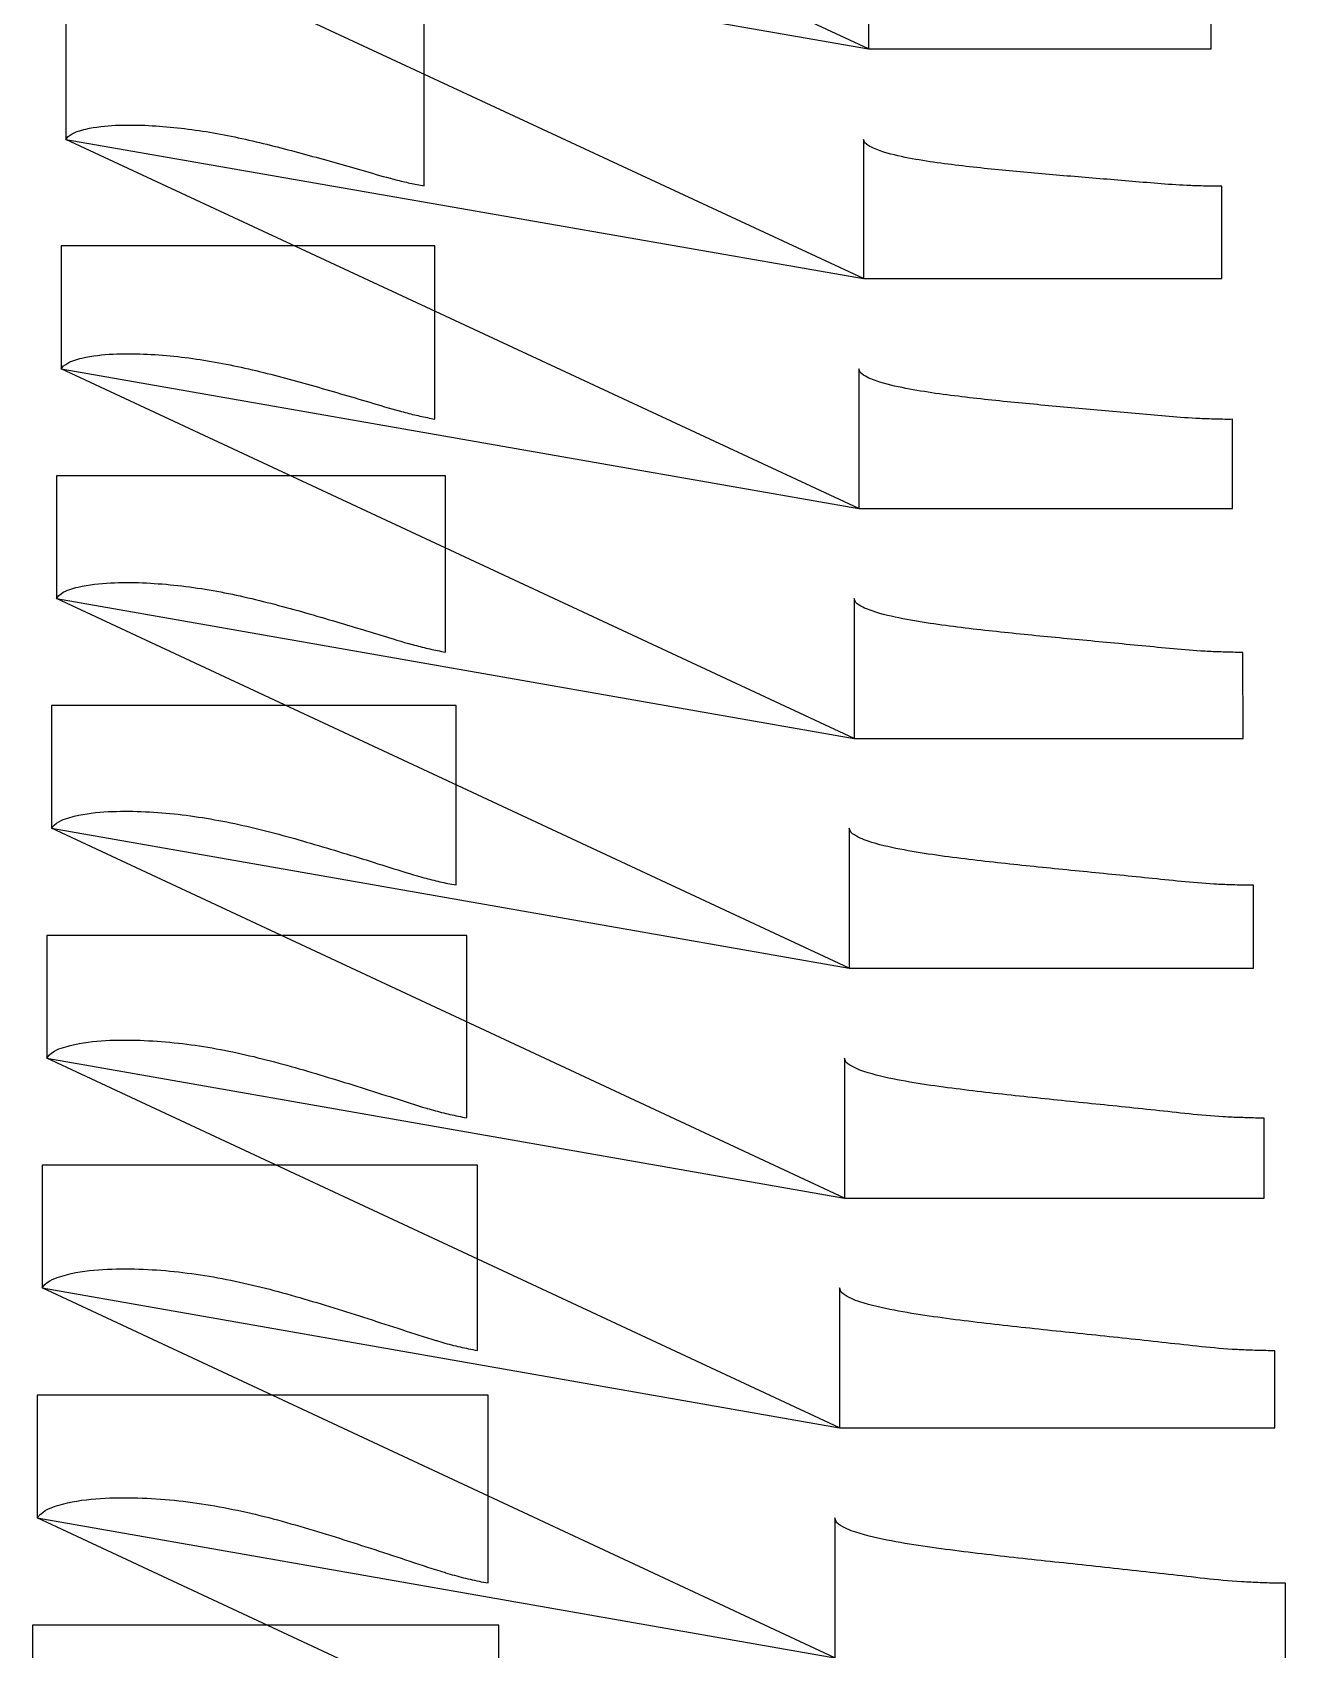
# Model space of a CAD drawing. Header units: inches. Extents: x -261 to 1806, y 150 to 10000.
# Drawn here: x -217 to 1691, y 2612 to 5075 of the extents above; entities that cross this region are included whole.
import ezdxf

# ---------------------------------------------------------------- set-up
doc = ezdxf.new("R2010")
doc.units = ezdxf.units.IN
doc.header["$MEASUREMENT"] = 0

msp = doc.modelspace()

# ---------------------------------------------------------------- linework, layer by layer
for points in [[(1055.713382, 5261.347008), (1055.713382, 5050), (-151.072131, 5610.523098)], [(-165.517379, 5100), (-165.517379, 4912.043695), (1048.482621, 4700), (1593.708914, 4700), (1593.65119, 4840.75584), (1590.85997, 4840.721947), (1588.070983, 4840.70413), (1585.283535, 4840.697395), (1582.497571, 4840.701338), (1579.71323, 4840.716957), (1576.93065, 4840.745255), (1574.14997, 4840.78723), (1571.372296, 4840.850841), (1568.597151, 4840.932651), (1565.821479, 4841.010668), (1563.045494, 4841.086434), (1560.26967, 4841.163355), (1557.494226, 4841.243016), (1554.719373, 4841.32693), (1551.945371, 4841.41697), (1549.172425, 4841.514609), (1546.400732, 4841.621267), (1543.630495, 4841.738403), (1540.861917, 4841.867477), (1540.308418, 4841.894853), (1534.776049, 4842.187458), (1529.245444, 4842.492768), (1523.716736, 4842.811722), (1518.190348, 4843.147382), (1512.666745, 4843.503081), (1507.146374, 4843.882047), (1501.629718, 4844.287749), (1496.117381, 4844.724539), (1490.609947, 4845.196613), (1485.102247, 4845.666783), (1479.593913, 4846.132379), (1474.085455, 4846.597092), (1468.577047, 4847.062153), (1463.068579, 4847.526791), (1457.559907, 4847.989956), (1452.050969, 4848.451211), (1446.541835, 4848.911056), (1441.032728, 4849.37109), (1435.523536, 4849.830519), (1430.014208, 4850.288965), (1424.50479, 4850.746761), (1418.995323, 4851.204205), (1413.48575, 4851.660887), (1407.976027, 4852.116491), (1402.466425, 4852.572968), (1396.956763, 4853.029004), (1391.447148, 4853.485389), (1385.937616, 4853.942362), (1380.428376, 4854.40144), (1374.9191, 4854.860267), (1369.410036, 4855.320607), (1363.901144, 4855.782197), (1358.392415, 4856.24495), (1352.883988, 4856.709883), (1347.375746, 4857.176146), (1341.868009, 4857.64604), (1336.36063, 4858.118514), (1330.85348, 4858.592638), (1325.346588, 4859.068614), (1319.840112, 4859.54759), (1314.334181, 4860.030485), (1308.828726, 4860.516808), (1303.323874, 4861.007468), (1297.81999, 4861.5051), (1292.316555, 4862.005959), (1286.813674, 4862.510806), (1281.311452, 4863.020402), (1275.80989, 4863.534743), (1270.309134, 4864.054881), (1264.809343, 4864.581969), (1259.310308, 4865.114501), (1253.812133, 4865.653223), (1248.315187, 4866.200785), (1242.819374, 4866.756504), (1237.324873, 4867.321667), (1231.831475, 4867.894772), (1226.339214, 4868.476057), (1220.848235, 4869.066572), (1215.358219, 4869.664011), (1209.870304, 4870.276578), (1204.385213, 4870.909467), (1198.901342, 4871.551144), (1193.418029, 4872.196828), (1187.937164, 4872.860137), (1182.45906, 4873.543317), (1176.983318, 4874.243499), (1171.510206, 4874.96261), (1166.039775, 4875.701014), (1160.572061, 4876.45898), (1155.108647, 4877.24789), (1149.649296, 4878.066046), (1144.193159, 4878.907332), (1138.740937, 4879.776799), (1133.291645, 4880.667352), (1127.848007, 4881.598596), (1122.412259, 4882.586638), (1116.982071, 4883.614692), (1111.558425, 4884.689831), (1106.143961, 4885.831062), (1100.737023, 4887.026455), (1095.340796, 4888.298947), (1089.956896, 4889.66016), (1084.587631, 4891.126701), (1079.241248, 4892.757942), (1073.915331, 4894.536488), (1071.25671, 4895.456981), (1068.604616, 4896.424448), (1065.964109, 4897.475315), (1063.341468, 4898.654769), (1060.733949, 4899.943069), (1058.143702, 4901.355682), (1055.572949, 4902.908601), (1053.033279, 4904.685234), (1050.553561, 4906.89338), (1048.482621, 4912.043695), (1048.482621, 4700), (-158.286618, 5261.347008)], [(-158.286618, 5261.347008), (1055.713382, 5050), (1577.576003, 5050), (1577.521945, 5195.853425)], [(1690.867567, 2600), (1690.796216, 2713.633522), (1687.275393, 2713.643267), (1683.757317, 2713.670564), (1680.240659, 2713.706925), (1676.725382, 2713.752108), (1673.211842, 2713.808394), (1669.700397, 2713.878068), (1666.191404, 2713.963412), (1662.685957, 2714.071421), (1659.183718, 2714.199929), (1655.681111, 2714.32608), (1652.178282, 2714.450815), (1648.675852, 2714.578102), (1645.174249, 2714.710675), (1641.673894, 2714.851222), (1638.175245, 2715.00267), (1634.678718, 2715.167681), (1631.184724, 2715.348876), (1627.693677, 2715.548906), (1624.205991, 2715.770421), (1623.508894, 2715.817535), (1616.543284, 2716.322937), (1609.581068, 2716.850029), (1602.622508, 2717.40049), (1595.6685, 2717.980035), (1588.719965, 2718.594558), (1581.777815, 2719.249886), (1574.842987, 2719.952006), (1567.916547, 2720.707731), (1560.999529, 2721.523665), (1554.081736, 2722.334654), (1547.162374, 2723.135608), (1540.242469, 2723.933092), (1533.322308, 2724.728945), (1526.401693, 2725.521893), (1519.48044, 2726.310768), (1512.558424, 2727.094766), (1505.635763, 2727.874636), (1498.712739, 2728.652196), (1491.789246, 2729.426749), (1484.865233, 2730.197983), (1477.940772, 2730.966359), (1471.015889, 2731.732032), (1464.090512, 2732.494551), (1457.164587, 2733.253564), (1450.238253, 2734.009968), (1443.311432, 2734.763254), (1436.384321, 2735.514693), (1429.456947, 2736.264447), (1422.529443, 2737.013371), (1415.601611, 2737.7602), (1408.673651, 2738.506207), (1401.745507, 2739.251044), (1394.817204, 2739.994865), (1387.888869, 2740.738478), (1380.960384, 2741.48113), (1374.032018, 2742.224548), (1367.103689, 2742.9682), (1360.175275, 2743.711313), (1353.246809, 2744.454089), (1346.318437, 2745.197464), (1339.390194, 2745.941669), (1332.462078, 2746.686678), (1325.534329, 2747.434041), (1318.607317, 2748.186108), (1311.680579, 2748.939929), (1304.754168, 2749.695837), (1297.828129, 2750.454127), (1290.902444, 2751.214671), (1283.97731, 2751.978745), (1277.052935, 2752.747667), (1270.129062, 2753.519794), (1263.205895, 2754.296437), (1256.283926, 2755.080731), (1249.363132, 2755.872537), (1242.443553, 2756.672105), (1235.524963, 2757.477996), (1228.60724, 2758.289426), (1221.690629, 2759.107964), (1214.775256, 2759.934416), (1207.86213, 2760.775225), (1200.951655, 2761.632977), (1194.042656, 2762.500155), (1187.134513, 2763.372808), (1180.228741, 2764.260619), (1173.326, 2765.167793), (1166.425906, 2766.091881), (1159.528695, 2767.034397), (1152.634837, 2767.998342), (1145.743959, 2768.981329), (1138.857764, 2769.994242), (1131.976582, 2771.039196), (1125.09907, 2772.1076), (1118.22688, 2773.210017), (1111.358252, 2774.335191), (1104.496051, 2775.501445), (1097.644213, 2776.73392), (1090.799039, 2778.008983), (1083.960826, 2779.328535), (1077.135566, 2780.730861), (1070.319296, 2782.190638), (1063.516037, 2783.733564), (1056.728431, 2785.376526), (1049.961867, 2787.153958), (1043.224943, 2789.120804), (1036.51504, 2791.260336), (1033.16342, 2792.351391), (1029.820999, 2793.501229), (1026.497732, 2794.773482), (1023.201572, 2796.218956), (1019.925142, 2797.790523), (1016.673219, 2799.518706), (1013.446131, 2801.405598), (1010.258018, 2803.541561), (1007.155881, 2806.226966), (1004.6893, 2812.973966), (1004.6893, 2600), (-201.961355, 3163.245226), (-197.760454, 3168.397022), (-193.891746, 3171.411111), (-190.083239, 3174.037799), (-186.370087, 3176.050867), (-182.723562, 3177.635179), (-179.110327, 3179.00527), (-175.525723, 3180.191115), (-171.950844, 3181.314377), (-168.378767, 3182.419612), (-164.819118, 3183.444864), (-157.752944, 3185.15352), (-150.732628, 3186.567069), (-143.749004, 3187.744505), (-136.790755, 3188.758644), (-129.855637, 3189.623935), (-122.944164, 3190.337068), (-116.052122, 3190.925164), (-109.178292, 3191.396056), (-102.321159, 3191.759507), (-95.478676, 3192.028681), (-88.649783, 3192.210399), (-81.834626, 3192.303724), (-75.031042, 3192.322584), (-68.23805, 3192.273276), (-61.456203, 3192.152247), (-54.684071, 3191.968705), (-47.922999, 3191.713986), (-41.172249, 3191.392851), (-34.429834, 3191.018071), (-27.697155, 3190.580642), (-20.972917, 3190.088896), (-14.256668, 3189.54574), (-7.550896, 3188.935158), (-0.851911, 3188.280907), (5.840123, 3187.581922), (12.520314, 3186.806723), (19.193559, 3185.986833), (25.860574, 3185.126844), (32.514179, 3184.180565), (39.157866, 3183.170465), (45.798052, 3182.137831), (52.433104, 3181.07216), (59.059138, 3179.948457), (65.674328, 3178.754968), (72.283771, 3177.524502), (78.888757, 3176.265351), (85.482715, 3174.935241), (92.069269, 3173.557478), (98.651733, 3172.153399), (105.226298, 3170.698482), (111.793974, 3169.199243), (118.357024, 3167.670226), (124.913319, 3166.097748), (131.462965, 3164.482478), (138.007674, 3162.83544), (144.547169, 3161.154845), (151.080569, 3159.43503), (157.609421, 3157.685949), (164.134449, 3155.912263), (170.654325, 3154.105422), (177.169933, 3152.27111), (183.682565, 3150.417651), (190.191274, 3148.538947), (196.69662, 3146.638601), (203.199507, 3144.722436), (209.699612, 3142.788362), (216.197122, 3140.837595), (222.692381, 3138.872337), (229.185594, 3136.893912), (235.676608, 3134.901344), (242.165969, 3132.898129), (248.653692, 3130.88438), (255.139809, 3128.860291), (261.624526, 3126.827196), (268.107898, 3124.78545), (274.589836, 3122.734472), (281.0706, 3120.675935), (287.550287, 3118.61047), (294.0287, 3116.536811), (300.506019, 3114.45611), (306.982189, 3112.368012), (313.457238, 3110.272699), (319.931475, 3108.172169), (326.404959, 3106.066788), (332.877634, 3103.9562), (339.349152, 3101.838168), (345.819154, 3099.710375), (352.292426, 3097.603631), (358.76355, 3095.483066), (365.23352, 3093.355069), (371.705085, 3091.237344), (378.180971, 3089.147418), (384.663912, 3087.102895), (391.156613, 3085.121179), (397.661569, 3083.218319), (398.312509, 3083.030897), (401.566998, 3082.092408), (404.821621, 3081.154788), (408.077051, 3080.222356), (411.333958, 3079.299429), (414.593008, 3078.390293), (417.854874, 3077.499276), (421.120274, 3076.631005), (424.389886, 3075.789836), (427.664395, 3074.980182), (430.944539, 3074.206788), (434.230272, 3073.46936), (437.516994, 3072.738301), (440.804587, 3072.012839), (444.094082, 3071.299623), (447.386411, 3070.604645), (450.682506, 3069.933897), (453.983298, 3069.293374), (457.289354, 3068.68673), (460.599469, 3068.1062), (460.599469, 3350), (-201.961355, 3350), (-201.961355, 3163.245226), (1012.038645, 2950), (1674.599469, 2950), (1674.529379, 3067.655165), (1671.130155, 3067.66226), (1667.733631, 3067.686734), (1664.338589, 3067.720745), (1660.944986, 3067.764017), (1657.553139, 3067.818588), (1654.163365, 3067.886498), (1650.775981, 3067.969787), (1647.392111, 3068.075694), (1644.011378, 3068.201782), (1640.630231, 3068.325206), (1637.248835, 3068.447034), (1633.867795, 3068.571149), (1630.487503, 3068.700074), (1627.108341, 3068.836275), (1623.730735, 3068.98249), (1620.355064, 3069.141156), (1616.981701, 3069.314673), (1613.611023, 3069.505467), (1610.243407, 3069.715967), (1609.570285, 3069.760646), (1602.843936, 3070.238814), (1596.1207, 3070.737008), (1589.400816, 3071.25677), (1582.685093, 3071.803319), (1575.974376, 3072.382071), (1569.269493, 3072.998371), (1562.571302, 3073.657737), (1555.880793, 3074.366534), (1549.198923, 3075.130923), (1542.516375, 3075.89095), (1535.832427, 3076.641974), (1529.148019, 3077.390027), (1522.463417, 3078.136838), (1515.778438, 3078.881226), (1509.092904, 3079.622038), (1502.4067, 3080.358539), (1495.719935, 3081.091432), (1489.032888, 3081.822505), (1482.345445, 3082.551035), (1475.657556, 3083.276696), (1468.96929, 3083.999925), (1462.280674, 3084.720907), (1455.591641, 3085.439198), (1448.902134, 3086.154448), (1442.212329, 3086.867775), (1435.52212, 3087.578505), (1428.831691, 3088.287819), (1422.14107, 3088.995895), (1415.450412, 3089.70373), (1408.759483, 3090.409828), (1402.068499, 3091.115572), (1395.377409, 3091.820626), (1388.686227, 3092.525098), (1381.995089, 3093.229844), (1375.303872, 3093.934086), (1368.612865, 3094.63968), (1361.921968, 3095.345984), (1355.231056, 3096.052188), (1348.54016, 3096.758496), (1341.849434, 3097.465893), (1335.158934, 3098.174751), (1328.468643, 3098.88495), (1321.778782, 3099.597922), (1315.089729, 3100.31609), (1308.400997, 3101.036323), (1301.712652, 3101.759043), (1295.024753, 3102.48464), (1288.337286, 3103.213012), (1281.650443, 3103.945399), (1274.964424, 3104.683093), (1268.278977, 3105.424468), (1261.59429, 3106.170731), (1254.910838, 3106.92494), (1248.228582, 3107.686845), (1241.547593, 3108.456909), (1234.867645, 3109.233667), (1228.188647, 3110.01654), (1221.510828, 3110.807), (1214.834217, 3111.605231), (1208.159877, 3112.418078), (1201.488295, 3113.248672), (1194.818168, 3114.088631), (1188.148851, 3114.933807), (1181.481985, 3115.794748), (1174.818165, 3116.675295), (1168.156995, 3117.572893), (1161.498725, 3118.489153), (1154.843742, 3119.426562), (1148.191755, 3120.383255), (1141.544484, 3121.370294), (1134.902139, 3122.389036), (1128.263455, 3123.431332), (1121.62991, 3124.506704), (1114.999875, 3125.604657), (1108.376256, 3126.743905), (1101.762706, 3127.94794), (1095.15574, 3129.194346), (1088.555818, 3130.486084), (1081.968326, 3131.857812), (1075.389723, 3133.286734), (1068.823942, 3134.798177), (1062.273462, 3136.408079), (1055.743111, 3138.147515), (1049.241628, 3140.072715), (1042.766373, 3142.166699), (1039.53239, 3143.237142), (1036.307235, 3144.364398), (1033.100012, 3145.607047), (1029.918495, 3147.01512), (1026.756171, 3148.546696), (1023.617342, 3150.22947), (1020.502773, 3152.068361), (1017.426389, 3154.152972), (1014.432287, 3156.767081), (1012.038645, 3163.245226), (1012.038645, 2950), (-194.631436, 3513.34443), (-190.591605, 3518.301489), (-186.873492, 3521.165102), (-183.213751, 3523.648887), (-179.642866, 3525.554477), (-176.133831, 3527.0576), (-172.656052, 3528.357342), (-169.205367, 3529.480778), (-165.764486, 3530.540416), (-162.32662, 3531.580445), (-158.900435, 3532.544456), (-152.097294, 3534.152146), (-145.337211, 3535.479656), (-138.612157, 3536.579231), (-131.910997, 3537.523324), (-125.231782, 3538.324614), (-118.574909, 3538.980532), (-111.936294, 3539.517637), (-105.314771, 3539.943528), (-98.70904, 3540.266655), (-92.117063, 3540.500283), (-85.537997, 3540.649899), (-78.971907, 3540.715079), (-72.41654, 3540.710485), (-65.871038, 3540.641701), (-59.335926, 3540.505308), (-52.809952, 3540.309447), (-46.294425, 3540.045611), (-39.788508, 3539.719244), (-33.290356, 3539.342343), (-26.801276, 3538.906414), (-20.320064, 3538.419291), (-13.846357, 3537.883323), (-7.38241, 3537.283855), (-0.924625, 3536.644286), (5.526766, 3535.963112), (11.967111, 3535.210057), (18.400954, 3534.4147), (24.829087, 3533.582182), (31.244936, 3532.669732), (37.651661, 3531.697916), (44.055083, 3530.7046), (50.453703, 3529.680043), (56.844049, 3528.601641), (63.22445, 3527.458529), (69.599542, 3526.280873), (75.970491, 3525.076253), (82.33134, 3523.805919), (88.685377, 3522.491254), (95.035609, 3521.151824), (101.378593, 3519.765237), (107.715263, 3518.337569), (114.047682, 3516.882228), (120.373859, 3515.386279), (126.693932, 3513.850605), (133.009449, 3512.28529), (139.320145, 3510.688602), (145.625249, 3509.055526), (151.926179, 3507.395291), (158.223592, 3505.71217), (164.516272, 3503.99825), (170.804994, 3502.258569), (177.090967, 3500.50101), (183.373323, 3498.71991), (189.652585, 3496.918679), (195.929566, 3495.102602), (202.203969, 3493.269756), (208.476, 3491.421468), (214.745914, 3489.559411), (221.013931, 3487.685009), (227.279919, 3485.7974), (233.544371, 3483.899797), (239.80727, 3481.99209), (246.068689, 3480.074755), (252.328813, 3478.148987), (258.587685, 3476.215076), (264.845231, 3474.272536), (271.101688, 3472.322912), (277.357139, 3470.366737), (283.611392, 3468.402772), (289.864628, 3466.43219), (296.116801, 3464.454683), (302.367935, 3462.47042), (308.618298, 3460.481145), (314.867941, 3458.487179), (321.11682, 3456.488239), (327.364621, 3454.482289), (333.611025, 3452.467246), (339.860328, 3450.471072), (346.107651, 3448.462012), (352.353909, 3446.446018), (358.601592, 3444.439296), (364.85316, 3442.45786), (371.111088, 3440.517804), (377.377815, 3438.635009), (383.655596, 3436.82414), (384.283777, 3436.645674), (387.424489, 3435.752091), (390.565324, 3434.859307), (393.706887, 3433.971264), (396.849784, 3433.091904), (399.994617, 3432.225135), (403.141992, 3431.374912), (406.292567, 3430.545511), (409.446955, 3429.740916), (412.605776, 3428.965173), (415.769709, 3428.222689), (418.938714, 3427.513214), (422.108598, 3426.809456), (425.279243, 3426.110655), (428.4516, 3425.422989), (431.626509, 3424.751927), (434.80481, 3424.102939), (437.987343, 3423.481493), (441.174622, 3422.890923), (444.365554, 3422.324127), (444.365554, 3700), (-194.631436, 3700), (-194.631436, 3513.34443), (1019.368564, 3300), (1658.365554, 3300), (1658.29711, 3421.878757), (1655.019469, 3421.88133), (1651.744467, 3421.901079), (1648.470996, 3421.930785), (1645.199007, 3421.970137), (1641.928778, 3422.020944), (1638.660588, 3422.085015), (1635.394714, 3422.164156), (1632.132301, 3422.26582), (1628.872936, 3422.387319), (1625.613119, 3422.505874), (1622.353032, 3422.62267), (1619.093257, 3422.741502), (1615.834151, 3422.864686), (1612.576062, 3422.994482), (1609.31938, 3423.13344), (1606.064448, 3423.283786), (1602.811603, 3423.447704), (1599.561183, 3423.627409), (1596.31353, 3423.825117), (1595.664361, 3423.867014), (1589.177075, 3424.314614), (1582.692621, 3424.780644), (1576.211215, 3425.266512), (1569.733588, 3425.776964), (1563.260501, 3426.31696), (1556.792704, 3426.891379), (1550.330976, 3427.505294), (1543.87623, 3428.164635), (1537.429346, 3428.875139), (1530.981877, 3429.58183), (1524.533175, 3430.280504), (1518.084089, 3430.976678), (1511.634868, 3431.671975), (1505.185345, 3432.365303), (1498.735345, 3433.055527), (1492.284764, 3433.741976), (1485.833705, 3434.425312), (1479.382437, 3435.107287), (1472.930846, 3435.787158), (1466.478879, 3436.464585), (1460.026601, 3437.139984), (1453.574043, 3437.813566), (1447.121138, 3438.484893), (1440.667835, 3439.153621), (1434.214334, 3439.82107), (1427.76051, 3440.486411), (1421.30653, 3441.150742), (1414.852425, 3441.814255), (1408.398367, 3442.478075), (1401.944094, 3443.140496), (1395.489834, 3443.802998), (1389.035536, 3444.465261), (1382.581212, 3445.127347), (1376.126999, 3445.790156), (1369.672773, 3446.452887), (1363.218839, 3447.117512), (1356.765082, 3447.783289), (1350.311372, 3448.449376), (1343.857741, 3449.115977), (1337.404348, 3449.784121), (1330.951269, 3450.454311), (1324.498472, 3451.126339), (1318.04616, 3451.801522), (1311.594716, 3452.482348), (1305.143632, 3453.165524), (1298.692987, 3453.851552), (1292.242854, 3454.540915), (1285.793222, 3455.233529), (1279.344273, 3455.930599), (1272.896205, 3456.633394), (1266.448769, 3457.340304), (1260.002135, 3458.052436), (1253.556762, 3458.772771), (1247.112596, 3459.500955), (1240.669737, 3460.237647), (1234.227957, 3460.981365), (1227.787198, 3461.731718), (1221.34767, 3462.490088), (1214.909313, 3463.256077), (1208.473234, 3464.036888), (1202.039991, 3464.836155), (1195.608175, 3465.644706), (1189.177122, 3466.458222), (1182.748574, 3467.288032), (1176.323065, 3468.137626), (1169.900191, 3469.00436), (1163.480211, 3469.88993), (1157.063433, 3470.796338), (1150.649647, 3471.72221), (1144.240574, 3472.678748), (1137.836313, 3473.666601), (1131.435677, 3474.678047), (1125.039979, 3475.721618), (1118.647718, 3476.787554), (1112.261818, 3477.894887), (1105.885646, 3479.065519), (1099.51594, 3480.27822), (1093.153304, 3481.536932), (1086.802533, 3482.872851), (1080.460495, 3484.265592), (1074.131018, 3485.740072), (1067.816411, 3487.311312), (1061.520957, 3489.00718), (1055.253462, 3490.884978), (1049.011285, 3492.927525), (1045.894101, 3493.974209), (1042.785346, 3495.075736), (1039.693277, 3496.285844), (1036.625455, 3497.653723), (1033.576197, 3499.142403), (1030.549344, 3500.776876), (1027.546056, 3502.564686), (1024.57996, 3504.594513), (1021.692191, 3507.134015), (1019.368564, 3513.34443), (1019.368564, 3300), (-187.322199, 3863.266299), (-183.446017, 3868.032197), (-179.879394, 3870.751053), (-176.369, 3873.098073), (-172.940844, 3874.901272), (-169.569702, 3876.327448), (-166.227716, 3877.560825), (-162.911208, 3878.625719), (-159.604494, 3879.625847), (-156.30096, 3880.604943), (-153.008336, 3881.511899), (-146.468383, 3883.026279), (-139.968596, 3884.275054), (-133.502041, 3885.304067), (-127.057841, 3886.185253), (-120.634333, 3886.929611), (-114.231799, 3887.535269), (-107.846312, 3888.028195), (-101.47676, 3888.415755), (-95.122051, 3888.705157), (-88.780171, 3888.909723), (-82.450479, 3889.033689), (-76.132968, 3889.07711), (-69.825322, 3889.05529), (-63.5268, 3888.973138), (-57.237898, 3888.82737), (-50.957539, 3888.625113), (-44.686983, 3888.358025), (-38.425314, 3888.032175), (-32.17083, 3887.658809), (-25.924741, 3887.229928), (-19.685935, 3886.752885), (-13.454137, 3886.229502), (-7.231366, 3885.646426), (-1.014142, 3885.026667), (5.197246, 3884.368315), (11.398401, 3883.642291), (17.593509, 3882.876287), (23.783426, 3882.07595), (29.962178, 3881.201787), (36.132602, 3880.272549), (42.299928, 3879.322825), (48.462794, 3878.343609), (54.618126, 3877.314572), (60.764411, 3876.225706), (66.905827, 3875.104642), (73.043417, 3873.958284), (79.171832, 3872.751248), (85.294027, 3871.503081), (91.412704, 3870.231653), (97.524785, 3868.916606), (103.631125, 3867.563592), (109.733586, 3866.184933), (115.830323, 3864.768417), (121.921499, 3863.315128), (128.008503, 3861.834249), (134.09108, 3860.324104), (140.168568, 3858.780296), (146.242254, 3857.211352), (152.31273, 3855.62118), (158.378892, 3854.002474), (164.441407, 3852.359662), (170.501404, 3850.700194), (176.55809, 3849.01883), (182.611952, 3847.318789), (188.663711, 3845.604843), (194.7131, 3843.875229), (200.760336, 3842.131376), (206.805597, 3840.374459), (212.849111, 3838.605991), (218.890764, 3836.825221), (224.931002, 3835.035086), (230.969776, 3833.235274), (237.007197, 3831.426519), (243.043427, 3829.609884), (249.078501, 3827.785601), (255.112357, 3825.95327), (261.145211, 3824.114313), (267.177131, 3822.269174), (273.207932, 3820.416638), (279.237794, 3818.557896), (285.266679, 3816.692687), (291.294608, 3814.821165), (297.321811, 3812.944833), (303.348328, 3811.063971), (309.374128, 3809.178365), (315.398932, 3807.286169), (321.422458, 3805.385525), (327.448523, 3803.501675), (333.472777, 3801.605841), (339.496054, 3799.703554), (345.52059, 3797.809586), (351.548586, 3795.938504), (357.582259, 3794.104961), (363.62379, 3792.32338), (369.675197, 3790.607107), (370.280699, 3790.437869), (373.308037, 3789.590541), (376.335485, 3788.743944), (379.363586, 3787.901662), (382.392881, 3787.067277), (385.423907, 3786.244337), (388.457208, 3785.436439), (391.493379, 3784.647522), (394.532969, 3783.881217), (397.576537, 3783.141217), (400.624701, 3782.431602), (403.677427, 3781.752165), (406.730925, 3781.077828), (409.785081, 3780.407838), (412.84076, 3779.747923), (415.898714, 3779.103053), (418.959694, 3778.478195), (422.024452, 3777.87832), (425.093446, 3777.306453), (428.165697, 3776.756124), (428.165697, 4050), (-187.322199, 4050), (-187.322199, 3863.266299), (1026.677801, 3650), (1642.165697, 3650), (1642.099313, 3776.31714), (1638.943248, 3776.313228), (1635.789747, 3776.32626), (1632.637805, 3776.349612), (1629.487374, 3776.382946), (1626.338692, 3776.42785), (1623.191999, 3776.485914), (1620.047537, 3776.558724), (1616.906459, 3776.653911), (1613.768324, 3776.768562), (1610.629706, 3776.880016), (1607.4908, 3776.989565), (1604.352165, 3777.10091), (1601.214123, 3777.216173), (1598.076984, 3777.337413), (1594.941108, 3777.467), (1591.8068, 3777.606959), (1588.67436, 3777.759267), (1585.544092, 3777.925938), (1582.4163, 3778.108983), (1581.791065, 3778.147734), (1575.542652, 3778.561248), (1569.296795, 3778.991662), (1563.053688, 3779.440257), (1556.813979, 3779.911327), (1550.578352, 3780.409396), (1544.34748, 3780.938899), (1538.122063, 3781.504479), (1531.902935, 3782.11165), (1525.690903, 3782.76574), (1519.478372, 3783.416537), (1513.264771, 3784.060251), (1507.050859, 3784.701911), (1500.836866, 3785.343035), (1494.62264, 3785.982618), (1488.408012, 3786.619542), (1482.192889, 3787.2532), (1475.977367, 3787.884211), (1469.761704, 3788.514292), (1463.545785, 3789.142682), (1457.329558, 3789.76903), (1451.113081, 3790.393728), (1444.89639, 3791.017014), (1438.679421, 3791.638457), (1432.462121, 3792.257717), (1426.244719, 3792.8763), (1420.027068, 3793.493235), (1413.809322, 3794.109539), (1407.591511, 3794.725418), (1401.373824, 3795.342113), (1395.155973, 3795.957725), (1388.938195, 3796.573824), (1382.720445, 3797.190102), (1376.502725, 3797.806581), (1370.285177, 3798.424197), (1364.067677, 3799.042131), (1357.850539, 3799.662459), (1351.633637, 3800.284347), (1345.416839, 3800.906924), (1339.200177, 3801.530395), (1332.983811, 3802.155827), (1326.767835, 3802.783843), (1320.552207, 3803.414154), (1314.337109, 3804.047968), (1308.122924, 3804.687826), (1301.909134, 3805.330292), (1295.695825, 3805.975944), (1289.483084, 3806.625344), (1283.2709, 3807.278433), (1277.059451, 3807.936376), (1270.848923, 3808.600417), (1264.639077, 3809.268966), (1258.430066, 3809.943034), (1252.222328, 3810.625522), (1246.015796, 3811.315983), (1239.810596, 3812.015254), (1233.606502, 3812.721844), (1227.403483, 3813.435533), (1221.201733, 3814.15762), (1215.001111, 3814.887164), (1208.802754, 3815.631685), (1202.60728, 3816.395272), (1196.413195, 3817.168047), (1190.219824, 3817.94554), (1184.028985, 3818.739777), (1177.841155, 3819.553913), (1171.655923, 3820.38523), (1165.473557, 3821.235495), (1159.294291, 3822.106259), (1153.117985, 3822.996603), (1146.94635, 3823.917833), (1140.779384, 3824.869939), (1134.615983, 3825.845616), (1128.457294, 3826.852452), (1122.301948, 3827.881396), (1116.15286, 3828.951729), (1110.013112, 3830.083817), (1103.879667, 3831.257588), (1097.753257, 3832.477885), (1091.638103, 3833.772608), (1085.531467, 3835.123665), (1079.437051, 3836.555527), (1073.356992, 3838.082327), (1067.295042, 3839.728884), (1061.259996, 3841.553347), (1055.249234, 3843.538396), (1052.247961, 3844.558087), (1049.254684, 3845.630654), (1046.276828, 3846.805196), (1043.321696, 3848.130004), (1040.384405, 3849.572795), (1037.468346, 3851.155991), (1034.575027, 3852.889553), (1031.717693, 3854.861082), (1028.934453, 3857.322582), (1026.677801, 3863.266299), (1026.677801, 3650), (-180.033887, 4213.016074), (-176.323795, 4217.594253), (-172.909416, 4220.173949), (-169.548812, 4222.390224), (-166.263745, 4224.096008), (-163.030825, 4225.449369), (-159.824905, 4226.620263), (-156.642775, 4227.630381), (-153.470335, 4228.575009), (-150.301193, 4229.497346), (-147.142166, 4230.351333), (-140.86546, 4231.77986), (-134.625949, 4232.95701), (-128.417748, 4233.922568), (-122.230312, 4234.747793), (-116.062248, 4235.442099), (-109.913736, 4236.004266), (-103.781026, 4236.459642), (-97.663063, 4236.815357), (-91.558953, 4237.077446), (-85.466722, 4237.259253), (-79.385918, 4237.36384), (-73.316466, 4237.391706), (-67.25602, 4237.35871), (-61.203948, 4237.269121), (-55.160716, 4237.119786), (-49.125411, 4236.916878), (-43.099242, 4236.652231), (-37.081228, 4236.33247), (-31.069812, 4235.968122), (-25.066106, 4235.551662), (-19.069092, 4235.089982), (-13.078572, 4234.58441), (-7.096339, 4234.022835), (-1.119051, 4233.427843), (4.852956, 4232.797154), (10.815553, 4232.102876), (16.772569, 4231.370881), (22.724906, 4230.607264), (28.667187, 4229.775682), (34.601928, 4228.89315), (40.533786, 4227.991128), (46.461531, 4227.061312), (52.382476, 4226.085543), (58.295261, 4225.054629), (64.203618, 4223.99378), (70.10847, 4222.909249), (76.005059, 4221.768876), (81.896016, 4220.590447), (87.783748, 4219.390214), (93.665528, 4218.149759), (99.542133, 4216.874328), (105.41523, 4215.575197), (111.28312, 4214.240864), (117.145987, 4212.872592), (123.005064, 4211.478706), (128.860111, 4210.057585), (134.710564, 4208.605419), (140.557586, 4207.130061), (146.401702, 4205.635066), (152.241918, 4204.113716), (158.078804, 4202.569858), (163.913399, 4201.010522), (169.744989, 4199.430873), (175.574022, 4197.833945), (181.401133, 4196.224024), (187.226082, 4194.599497), (193.049095, 4192.961883), (198.870277, 4191.311893), (204.689863, 4189.651122), (210.507758, 4187.978918), (216.324357, 4186.297961), (222.139587, 4184.607746), (227.953591, 4182.909248), (233.766508, 4181.203405), (239.578364, 4179.490391), (245.389112, 4177.769891), (251.198945, 4176.043207), (257.007917, 4174.310698), (262.815851, 4172.571179), (268.622925, 4170.825852), (274.429108, 4169.074497), (280.23442, 4167.317259), (286.03905, 4165.555411), (291.843034, 4163.789194), (297.646349, 4162.018459), (303.44875, 4160.241542), (309.249991, 4158.456795), (315.053427, 4156.686877), (320.855218, 4154.905842), (326.656123, 4153.118816), (332.458125, 4151.339205), (338.263174, 4149.580192), (344.073237, 4147.855058), (349.890241, 4146.176836), (355.715974, 4144.557608), (356.298869, 4144.397853), (359.213187, 4143.598053), (362.127605, 4142.79892), (365.042601, 4142.003693), (367.958654, 4141.215615), (370.876239, 4140.437889), (373.795837, 4139.673768), (376.717985, 4138.926874), (379.643167, 4138.200495), (382.571883, 4137.497989), (385.504688, 4136.823124), (388.441559, 4136.175731), (391.379097, 4135.532851), (394.317193, 4134.893742), (397.25663, 4134.263699), (400.198074, 4133.647214), (403.142189, 4133.048779), (406.089639, 4132.472885), (409.040828, 4131.922264), (411.99489, 4131.391052), (411.99489, 4400), (-180.033887, 4400), (-180.033887, 4213.016074), (1033.966113, 4000), (1625.99489, 4000), (1625.930986, 4130.959178), (1622.896505, 4130.946902), (1619.864493, 4130.951311), (1616.834054, 4130.966348), (1613.805134, 4130.99165), (1610.777936, 4131.028599), (1607.752667, 4131.078574), (1604.729529, 4131.142957), (1601.709673, 4131.229518), (1598.692639, 4131.33515), (1595.675098, 4131.437357), (1592.657256, 4131.537529), (1589.639646, 4131.63927), (1586.622555, 4131.744515), (1583.606259, 4131.855133), (1580.591083, 4131.973321), (1577.577297, 4132.10091), (1574.565167, 4132.239683), (1571.554961, 4132.391459), (1568.546948, 4132.558055), (1567.945632, 4132.593313), (1561.935951, 4132.969391), (1555.928554, 4133.360903), (1549.923613, 4133.769012), (1543.921699, 4134.197581), (1537.92342, 4134.650716), (1531.92937, 4135.132431), (1525.940176, 4135.646958), (1519.956592, 4136.199407), (1513.97935, 4136.794715), (1508.001694, 4137.387222), (1502.023121, 4137.973532), (1496.044306, 4138.558204), (1490.065458, 4139.142659), (1484.086442, 4139.725972), (1478.107094, 4140.307047), (1472.127334, 4140.885336), (1466.147248, 4141.461417), (1460.167083, 4142.036971), (1454.186725, 4142.611221), (1448.206121, 4143.183806), (1442.225326, 4143.755097), (1436.244378, 4144.325355), (1430.263214, 4144.894156), (1424.281785, 4145.461166), (1418.300339, 4146.028058), (1412.318713, 4146.593734), (1406.337045, 4147.159132), (1400.355369, 4147.72447), (1394.373883, 4148.291092), (1388.39228, 4148.85693), (1382.410805, 4149.423627), (1376.429414, 4149.990891), (1370.448104, 4150.558705), (1364.467019, 4151.128037), (1358.486035, 4151.698054), (1352.505473, 4152.27092), (1346.525196, 4152.845721), (1340.545074, 4153.42156), (1334.565136, 4153.998643), (1328.585544, 4154.578069), (1322.606407, 4155.160571), (1316.627672, 4155.745785), (1310.649502, 4156.334814), (1304.672278, 4156.930243), (1298.695474, 4157.528512), (1292.719187, 4158.130268), (1286.743509, 4158.736146), (1280.768436, 4159.346107), (1274.794133, 4159.961278), (1268.820781, 4160.582875), (1262.848149, 4161.209333), (1256.876372, 4161.841571), (1250.905867, 4162.482407), (1244.936556, 4163.131309), (1238.968586, 4163.789278), (1233.001736, 4164.454815), (1227.035998, 4165.127864), (1221.07155, 4165.80964), (1215.108182, 4166.498703), (1209.147044, 4167.202846), (1203.188804, 4167.92657), (1197.231906, 4168.659367), (1191.275671, 4169.396639), (1185.321968, 4170.151028), (1179.371218, 4170.925369), (1173.423009, 4171.71688), (1167.477611, 4172.527394), (1161.535191, 4173.358036), (1155.595677, 4174.208313), (1149.660751, 4175.089597), (1143.73032, 4176.001264), (1137.803365, 4176.936419), (1131.880876, 4177.901754), (1125.961614, 4178.888898), (1120.048458, 4179.91731), (1114.144204, 4181.00588), (1108.246048, 4182.135663), (1102.354828, 4183.312321), (1096.47421, 4184.560627), (1090.601838, 4185.864661), (1084.741262, 4187.248417), (1078.894445, 4188.725163), (1073.064634, 4190.316828), (1067.260523, 4192.082188), (1061.479539, 4194.003839), (1058.593296, 4194.993385), (1055.714587, 4196.03384), (1052.85002, 4197.169874), (1050.006598, 4198.448808), (1047.180201, 4199.842796), (1044.373783, 4201.371813), (1041.589148, 4203.048035), (1038.839073, 4204.957827), (1036.1586, 4207.337998), (1033.966113, 4213.016074), (1033.966113, 4000), (-172.766065, 4562.603093), (-169.224263, 4566.996772), (-165.962696, 4569.442701), (-162.752145, 4571.534052), (-159.610394, 4573.147208), (-156.51593, 4574.431707), (-153.446267, 4575.543821), (-150.398644, 4576.502752), (-147.360512, 4577.395718), (-144.325745, 4578.265294), (-141.300279, 4579.070221), (-135.286765, 4580.42001), (-129.30742, 4581.532307), (-123.357343, 4582.441182), (-117.426401, 4583.217061), (-111.513454, 4583.867867), (-105.618591, 4584.392982), (-99.738258, 4584.817108), (-93.871462, 4585.147138), (-88.017496, 4585.388007), (-82.17444, 4585.553035), (-76.342013, 4585.644194), (-70.520083, 4585.662391), (-64.706302, 4585.623951), (-58.900143, 4585.532537), (-53.102039, 4585.385132), (-47.311234, 4585.187002), (-41.528874, 4584.930171), (-35.753935, 4584.621763), (-29.985003, 4584.271601), (-24.223094, 4583.872628), (-18.467282, 4583.431284), (-12.71744, 4582.948438), (-6.975141, 4582.413166), (-1.237203, 4581.84759), (4.496001, 4581.2491), (10.220624, 4580.59098), (15.940139, 4579.897345), (21.655477, 4579.174685), (27.361844, 4578.389675), (33.061451, 4577.557676), (38.758394, 4576.707166), (44.451577, 4575.830513), (50.138681, 4574.911614), (55.818497, 4573.94206), (61.494319, 4572.944751), (67.166959, 4571.925321), (72.832231, 4570.854679), (78.492452, 4569.748934), (84.149739, 4568.622796), (89.801708, 4567.459693), (95.449057, 4566.26448), (101.093265, 4565.047435), (106.732776, 4563.797744), (112.367795, 4562.516832), (117.999402, 4561.212207), (123.627373, 4559.882305), (129.251237, 4558.523867), (134.872033, 4557.144101), (140.490224, 4555.746227), (146.104924, 4554.324088), (151.716607, 4552.880984), (157.326227, 4551.423536), (162.933143, 4549.947297), (168.537766, 4548.455122), (174.140647, 4546.950834), (179.741573, 4545.432964), (185.340775, 4543.903111), (190.938294, 4542.361556), (196.534368, 4540.809959), (202.128918, 4539.247769), (207.722293, 4537.677414), (213.314395, 4536.098217), (218.905398, 4534.511373), (224.495418, 4532.917697), (230.084472, 4531.317314), (235.672528, 4529.709984), (241.259755, 4528.096899), (246.846194, 4526.478335), (252.431678, 4524.853138), (258.016382, 4523.222518), (263.600281, 4521.586296), (269.183392, 4519.944602), (274.765868, 4518.298498), (280.347739, 4516.648187), (285.928992, 4514.99358), (291.509413, 4513.333185), (297.088792, 4511.665556), (302.670038, 4510.010895), (308.249804, 4508.345951), (313.828772, 4506.675462), (319.408683, 4505.011528), (324.991245, 4503.366021), (330.578181, 4501.750909), (336.171175, 4500.177904), (341.771792, 4498.657888), (342.332136, 4498.507844), (345.13372, 4497.756702), (347.935391, 4497.006164), (350.737569, 4496.259146), (353.540673, 4495.518563), (356.345116, 4494.78729), (359.15132, 4494.068258), (361.959762, 4493.364778), (364.770868, 4492.679817), (367.585076, 4492.016411), (370.402884, 4491.37803), (373.224273, 4490.76454), (376.046231, 4490.155007), (378.868654, 4489.548701), (381.692243, 4488.950503), (384.51758, 4488.364449), (387.345245, 4487.794577), (390.175819, 4487.244925), (393.009655, 4486.717946), (395.845992, 4486.208352), (395.845992, 4750), (-172.766065, 4750), (-172.766065, 4562.603093), (1041.233935, 4350), (1609.845992, 4350), (1609.784984, 4485.784314), (1606.87211, 4485.761952), (1603.961596, 4485.755986), (1601.052648, 4485.760903), (1598.14521, 4485.776317), (1595.239452, 4485.803412), (1592.335546, 4485.843374), (1589.433661, 4485.897387), (1586.534932, 4485.973332), (1583.638886, 4486.067925), (1580.742319, 4486.158896), (1577.845442, 4486.247716), (1574.94876, 4486.337891), (1572.052526, 4486.431178), (1569.156982, 4486.529263), (1566.262421, 4486.634177), (1563.36908, 4486.747569), (1560.477188, 4486.871035), (1557.58698, 4487.006208), (1554.698692, 4487.154724), (1554.121286, 4487.186172), (1548.350258, 4487.521766), (1542.58125, 4487.871397), (1536.814412, 4488.236113), (1531.050241, 4488.619365), (1525.289271, 4489.024864), (1519.532022, 4489.456221), (1513.779045, 4489.917275), (1508.031021, 4490.412752), (1502.288605, 4490.94721), (1496.545852, 4491.47933), (1490.802329, 4492.006088), (1485.058626, 4492.5316), (1479.314934, 4493.057189), (1473.571131, 4493.582009), (1467.827064, 4494.104986), (1462.08266, 4494.625629), (1456.337998, 4495.144477), (1450.593314, 4495.663169), (1444.848494, 4496.18092), (1439.103486, 4496.697359), (1433.35834, 4497.212838), (1427.613095, 4497.727637), (1421.867693, 4498.241339), (1416.122086, 4498.753618), (1410.376537, 4499.266296), (1404.63087, 4499.77816), (1398.88521, 4500.290073), (1393.139591, 4500.802263), (1387.394218, 4501.316168), (1381.648772, 4501.829565), (1375.903499, 4502.344164), (1370.158358, 4502.859686), (1364.413343, 4503.376079), (1358.668597, 4503.894338), (1352.923997, 4504.413619), (1347.179867, 4504.936162), (1341.436064, 4505.460979), (1335.692457, 4505.987155), (1329.949074, 4506.514894), (1324.206079, 4507.045323), (1318.46359, 4507.579272), (1312.721545, 4508.116311), (1306.980089, 4508.657444), (1301.239599, 4509.205285), (1295.499547, 4509.756173), (1289.760035, 4510.310814), (1284.021164, 4510.869912), (1278.282932, 4511.433445), (1272.545494, 4512.002502), (1266.809021, 4512.578269), (1261.073293, 4513.15921), (1255.338429, 4513.746153), (1249.604821, 4514.341835), (1243.872384, 4514.945644), (1238.141281, 4515.558732), (1232.411296, 4516.179595), (1226.682445, 4516.808331), (1220.954889, 4517.44607), (1215.228356, 4518.09092), (1209.503999, 4518.7509), (1203.782521, 4519.430879), (1198.062328, 4520.119798), (1192.342745, 4520.812956), (1186.625667, 4521.523523), (1180.911459, 4522.254034), (1175.199712, 4523.001656), (1169.490698, 4523.768274), (1163.784523, 4524.554617), (1158.081172, 4525.360591), (1152.382284, 4526.19759), (1146.68769, 4527.06443), (1140.996454, 4527.95461), (1135.309418, 4528.873978), (1129.62547, 4529.814814), (1123.947426, 4530.796687), (1118.2778, 4531.837066), (1112.614024, 4532.918099), (1106.957018, 4534.046196), (1101.309922, 4535.243163), (1095.670739, 4536.495133), (1090.042848, 4537.825591), (1084.428039, 4539.246967), (1078.829072, 4540.778453), (1073.254462, 4542.479233), (1067.701702, 4544.33188), (1064.929648, 4545.288273), (1062.164636, 4546.29361), (1059.412485, 4547.388335), (1056.679855, 4548.618734), (1053.963339, 4549.961142), (1051.26548, 4551.433216), (1048.588317, 4553.049144), (1045.944077, 4554.89389), (1043.364709, 4557.189534), (1041.233935, 4562.603093), (1041.233935, 4350), (-165.517379, 4912.043695), (-162.145659, 4916.25572), (-159.037199, 4918.57294), (-155.976714, 4920.544857), (-152.978323, 4922.069856), (-150.022408, 4923.289138), (-147.089076, 4924.345871), (-144.175988, 4925.256905), (-141.272096, 4926.101746), (-138.371585, 4926.92226), (-135.479553, 4927.681741), (-129.729026, 4928.95932), (-124.009613, 4930.012955), (-118.317327, 4930.871343), (-112.642522, 4931.603918), (-106.984291, 4932.217202), (-101.342641, 4932.711137), (-95.714236, 4933.109751), (-90.098149, 4933.419695), (-84.49384, 4933.644873), (-78.899466, 4933.798546), (-73.314894, 4933.881671), (-67.739945, 4933.895528), (-62.1723, 4933.856821), (-56.611528, 4933.768644), (-51.058029, 4933.628112), (-45.511191, 4933.439643), (-39.972095, 4933.195458), (-34.439689, 4932.903115), (-28.912702, 4932.571764), (-23.392054, 4932.194798), (-17.876909, 4931.77822), (-12.367205, 4931.322476), (-6.864305, 4930.817764), (-1.365204, 4930.285717), (4.129696, 4929.723422), (9.616844, 4929.105333), (15.099355, 4928.453872), (20.578178, 4927.775871), (26.049085, 4927.040892), (31.513992, 4926.262723), (36.97646, 4925.467001), (42.435518, 4924.646743), (47.889201, 4923.787787), (53.336442, 4922.882475), (58.780118, 4921.951502), (64.220931, 4920.999918), (69.655244, 4920.00155), (75.085073, 4918.970913), (80.512258, 4917.921246), (85.934741, 4916.837733), (91.353143, 4915.724851), (96.768761, 4914.591929), (102.180185, 4913.428819), (107.587633, 4912.237092), (112.99204, 4911.023478), (118.393197, 4909.786471), (123.790722, 4908.52333), (129.185533, 4907.240646), (134.578031, 4905.941322), (139.967437, 4904.619734), (145.354136, 4903.278669), (150.738994, 4901.924352), (156.121444, 4900.552705), (161.501859, 4899.16641), (166.880709, 4897.768851), (172.257809, 4896.358698), (177.633391, 4894.937615), (183.007438, 4893.505489), (188.38019, 4892.064035), (193.751581, 4890.612793), (199.121917, 4889.153956), (204.491082, 4887.686689), (209.859269, 4886.212382), (215.226576, 4884.731739), (220.593013, 4883.244838), (225.958557, 4881.75151), (231.323359, 4880.252838), (236.687446, 4878.749025), (242.050663, 4877.238947), (247.413178, 4875.723818), (252.774972, 4874.203496), (258.136061, 4872.678101), (263.496564, 4871.148492), (268.856506, 4869.614839), (274.21588, 4868.077107), (279.574504, 4866.533971), (284.932202, 4864.984171), (290.291458, 4863.445585), (295.649397, 4861.897515), (301.006625, 4860.34433), (306.36465, 4858.796888), (311.72495, 4857.265812), (317.089013, 4855.761826), (322.458293, 4854.295387), (327.834143, 4852.876236), (328.371972, 4852.736077), (331.061004, 4852.034465), (333.750111, 4851.333399), (336.439656, 4850.635484), (339.130001, 4849.943326), (341.821503, 4849.259491), (344.514524, 4848.586599), (347.209486, 4847.927667), (349.906756, 4847.285356), (352.606716, 4846.662398), (355.309806, 4846.061973), (358.016013, 4845.483982), (360.722697, 4844.909424), (363.429759, 4844.337583), (366.13782, 4843.772939), (368.847383, 4843.2191), (371.558947, 4842.679671), (374.273015, 4842.158258), (376.989891, 4841.657051), (379.708914, 4841.171307), (379.708914, 5100)], [(997.317285, 2250), (-209.3107, 2812.973966), (-204.951185, 2818.323981), (-200.932767, 2821.49418), (-196.976087, 2824.269831), (-193.121134, 2826.395381), (-189.33752, 2828.065034), (-185.589163, 2829.509373), (-181.870898, 2830.761406), (-178.162197, 2831.95232), (-174.456044, 2833.126953), (-170.763041, 2834.217545), (-163.434006, 2836.034648), (-156.15354, 2837.541367), (-148.911302, 2838.80379), (-141.695865, 2839.894938), (-134.504675, 2840.831125), (-127.338375, 2841.608254), (-120.192637, 2842.253982), (-113.066199, 2842.776369), (-105.957316, 2843.186567), (-98.863951, 2843.497596), (-91.784815, 2843.717695), (-84.72014, 2843.845375), (-77.667877, 2843.893741), (-70.626921, 2843.869843), (-63.597851, 2843.769989), (-56.579049, 2843.60451), (-49.571895, 2843.364599), (-42.57576, 2843.054269), (-35.588521, 2842.687088), (-28.611669, 2842.253531), (-21.643819, 2841.76244), (-14.684424, 2841.217316), (-7.736213, 2840.600722), (-0.795418, 2839.936739), (6.13787, 2839.224775), (13.058534, 2838.432137), (19.971821, 2837.59236), (26.878356, 2836.709427), (33.770354, 2835.733599), (40.651642, 2834.689328), (47.529239, 2833.621469), (54.401379, 2832.518728), (61.263757, 2831.353608), (68.114389, 2830.113429), (74.958842, 2828.833754), (81.798528, 2827.523619), (88.626257, 2826.137073), (95.445991, 2824.699429), (102.261356, 2823.233869), (109.068168, 2821.713649), (115.867518, 2820.14574), (122.661866, 2818.545868), (129.448952, 2816.899582), (136.228843, 2815.207319), (143.003418, 2813.481084), (149.772389, 2811.719034), (156.534762, 2809.91482), (163.292213, 2808.079156), (170.045535, 2806.217101), (176.793286, 2804.319445), (183.536463, 2802.392553), (190.276438, 2800.445201), (197.012186, 2798.470838), (203.744302, 2796.473264), (210.473785, 2794.458866), (217.200282, 2792.425382), (223.923963, 2790.373905), (230.645261, 2788.307196), (237.364366, 2786.226473), (244.081106, 2784.130636), (250.796075, 2782.02348), (257.509327, 2779.905355), (264.220846, 2777.776149), (270.930863, 2775.637348), (277.639444, 2773.48937), (284.346482, 2771.331536), (291.052262, 2769.165653), (297.756896, 2766.992455), (304.460184, 2764.81065), (311.162301, 2762.621365), (317.863184, 2760.424194), (324.562864, 2758.219333), (331.261696, 2756.00905), (337.959743, 2753.793756), (344.656938, 2751.573017), (351.352899, 2749.344386), (358.047224, 2747.105304), (364.7452, 2744.889556), (371.440862, 2742.65902), (378.135281, 2740.420534), (384.831471, 2738.193369), (391.532422, 2735.996631), (398.241135, 2733.8495), (404.960583, 2731.770971), (411.693504, 2729.77854), (412.367284, 2729.582413), (415.735947, 2728.600274), (419.104758, 2727.61908), (422.474453, 2726.643538), (425.84577, 2725.678359), (429.219442, 2724.728225), (432.596206, 2723.797855), (435.976843, 2722.892238), (439.362096, 2722.016118), (442.752715, 2721.174292), (446.149498, 2720.371858), (449.552392, 2719.608474), (452.956389, 2718.85214), (456.361367, 2718.102079), (459.768444, 2717.365424), (463.178641, 2716.648715), (466.592983, 2715.958492), (470.012493, 2715.301295), (473.437795, 2714.681115), (476.867567, 2714.089497), (476.867567, 3000), (-209.3107, 3000), (-209.3107, 2812.973966), (1004.6893, 2600)], [(493.20276, 2360.445338), (493.20276, 2650), (-216.682715, 2650), (-216.682715, 2462.455053)]]:
    msp.add_lwpolyline(points)

doc.saveas('drawing.dxf')
